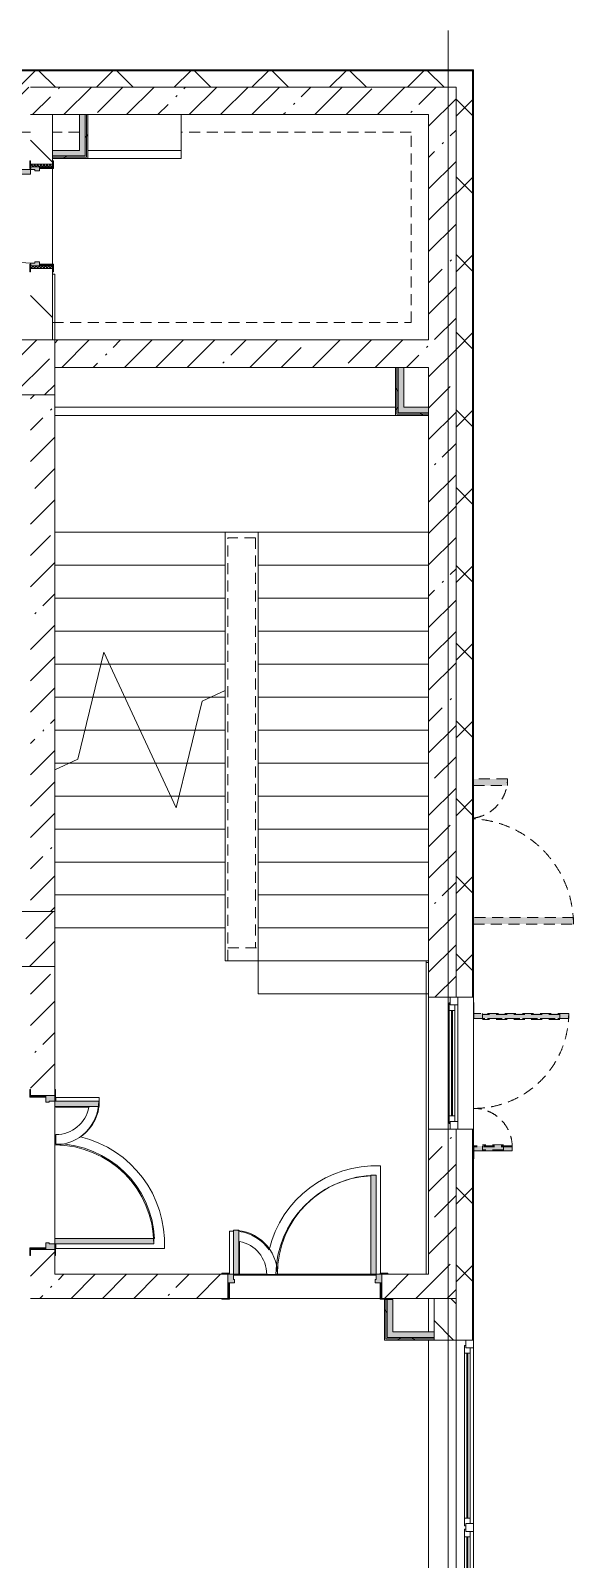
# Model space of a CAD drawing. Header units: millimetres. Extents: x -3238 to 193830, y -8553 to 29000.
# Drawn here: x 180167 to 185105, y 8004 to 21915 of the extents above; entities that cross this region are included whole.
import ezdxf

# ---------------------------------------------------------------- set-up
doc = ezdxf.new("R2010")
doc.units = ezdxf.units.MM
doc.linetypes.add('200_ШТРИХ__ш1_п0_6_', pattern=[160, 100, -60])
doc.linetypes.add('Осевая', pattern=[3175, 635, -476.25, 1587.5, -476.25])
for name, color, linetype, lineweight in [('A-DETL-MBND-1', 7, '200_ШТРИХ__ш1_п0_6_', 9), ('A-GLAZ-2', 7, 'Continuous', 5), ('A-WALL', 7, 'Continuous', 9), ('A-WALL-3', 7, 'Continuous', 5), ('I-WALL-6', 7, 'Continuous', 5), ('S-COLS-3', 7, 'Continuous', 5), ('S-STRS-2', 7, 'Continuous', 5), ('S-STRS-MBND-2', 7, 'Continuous', 5), ('Оси', 7, 'Continuous', 9), ('Оси-2', 7, 'Осевая', 9)]:
    doc.layers.add(name, color=color, linetype=linetype, lineweight=lineweight)
for name, color, linetype, lineweight, true_color in [('A-DOOR-2', 7, 'Continuous', 5, 0xaaaaaa), ('A-DOOR-3', 7, 'Continuous', 5, 0xe2e2e2), ('A-DOOR-FRAM-2', 7, 'Continuous', 5, 0xe2e2e2), ('A-DOOR-FRAM-3', 7, 'Continuous', 5, 0xaaaaaa), ('A-FLOR-3', 7, 'Continuous', 5, 0xaaaaaa), ('I-WALL-4', 7, 'Continuous', 5, 0xe7e7e7), ('I-WALL-5', 7, 'Continuous', 9, 0xe7e7e7)]:
    doc.layers.add(name, color=color, linetype=linetype, lineweight=lineweight, true_color=true_color)
pattern_1 = [(45, (58957.15, 0), (-285.1231, 285.1231), []), (45, (59242.27, 0), (-285.1231, 285.1231), [504.031, -100.806, 16.764, -84.042])]
pattern_2 = [(45, (58957.15, 0), (-353.5534, 353.5534), []), (135, (58957.15, 0), (-353.5534, -353.5534), [])]
pattern_3 = [(135, (58957.15, 0), (-353.5534, -353.5534), [])]
pattern_4 = [(45, (58957.15, 0), (-530.33, 530.33), []), (135, (58957.15, 0), (-530.33, -530.33), [])]

# ---------------------------------------------------------------- blocks, each defined once
blk = doc.blocks.new('110_Дверь_СКБ_2Ст - Д-5_п_ Из игровой в коридор-32679362-2_3_1_птичка')
at = {"layer": 'A-DOOR-3'}
for points in [[(612.5, 110), (662.5, 110), (662.5, 1010), (612.5, 1010), (612.5, 478.7)], [(-587.5, 110), (-587.5, 510), (-637.5, 510), (-637.5, 110)], [(712.5, -110), (712.5, 30), (697.5, 30), (697.5, -110)]]:
    blk.add_hatch(color=256, dxfattribs=at).paths.add_polyline_path(points)
h = blk.add_hatch(color=256, dxfattribs=at)
h.paths.add_polyline_path([(652.5, 30), (712.5, 30), (712.5, 110), (662.5, 110), (662.5, 60), (652.5, 60)])
h.paths.add_polyline_path([(-687.5, 30), (-627.5, 30), (-627.5, 60), (-637.5, 60), (-637.5, 110), (-687.5, 110)])
at = {"layer": 'A-DOOR-FRAM-2'}
for points in [[(-672.5, 110), (-672.5, 118), (-742.5, 118), (-742.5, 110)], [(-672.5, -110), (-672.5, 30), (-687.5, 30), (-687.5, -110)], [(767.5, 110), (767.5, 118), (697.5, 118), (697.5, 110)], [(-672.5, -118), (-672.5, -110), (-742.5, -113.1), (-742.5, -118)], [(767.5, -118), (767.5, -110), (697.5, -113.1), (697.5, -118), (718.2, -118)]]:
    blk.add_hatch(color=256, dxfattribs=at).paths.add_polyline_path(points)
at = {"layer": 'A-DOOR-2'}
for p, q in [((662.5, 1010), (612.5, 1010)), ((612.5, 1010), (612.5, 110)), ((662.5, 110), (662.5, 1010)), ((-637.5, 510), (-637.5, 110)), ((-587.5, 510), (-637.5, 510)), ((-587.5, 110), (-587.5, 510)), ((-637.5, 110), (-587.5, 110)), ((612.5, 110), (662.5, 110))]:
    blk.add_line(p, q, dxfattribs=at)
for centre, radius, start, end in [((662.5, 110), 900, 90, 180), ((-637.5, 110), 400, 360, 90)]:
    blk.add_arc(centre, radius, start, end, dxfattribs=at)
at = {"layer": 'A-DOOR-FRAM-3'}
for p, q in [((-672.5, 118), (-742.5, 118)), ((-742.5, 118), (-742.5, 110)), ((-742.5, 110), (-672.5, 110)), ((-637.5, 110), (-687.5, 110)), ((-687.5, 110), (-687.5, 30)), ((-687.5, 30), (-627.5, 30)), ((-672.5, 30), (-687.5, 30)), ((-687.5, 30), (-687.5, -110)), ((-672.5, 110), (-672.5, 118)), ((-672.5, -110), (-672.5, 30)), ((-637.5, 60), (-637.5, 110)), ((-627.5, 60), (-637.5, 60)), ((-627.5, 30), (-627.5, 60)), ((662.5, 60), (652.5, 60)), ((652.5, 60), (652.5, 30)), ((652.5, 30), (712.5, 30)), ((662.5, 110), (662.5, 60)), ((712.5, 110), (662.5, 110)), ((767.5, 118), (697.5, 118)), ((697.5, 118), (697.5, 110)), ((697.5, 110), (767.5, 110)), ((712.5, 30), (697.5, 30)), ((697.5, 30), (697.5, -110)), ((712.5, 30), (712.5, 110)), ((712.5, -110), (712.5, 30)), ((767.5, 110), (767.5, 118)), ((-672.5, -110), (-742.5, -110)), ((-742.5, -110), (-742.5, -118)), ((-742.5, -118), (-672.5, -118)), ((-687.5, -110), (-672.5, -110)), ((-672.5, -118), (-672.5, -110)), ((697.5, -110), (712.5, -110)), ((767.5, -110), (697.5, -110)), ((697.5, -110), (697.5, -118)), ((697.5, -118), (767.5, -118)), ((767.5, -118), (767.5, -110))]:
    blk.add_line(p, q, dxfattribs=at)
blk = doc.blocks.new('110_Дверь_СКБ_2Ст - Д-1_л_Лестничная клетка EIS60 2-32142534-2_3_1_птичка')
at = {"layer": 'A-DOOR-3'}
for points in [[(662, 110), (662, 1010), (612, 1010), (612, 110)], [(-588, 510), (-638, 510), (-638, 110), (-588, 110), (-588, 488)], [(712, 30), (698, 30), (698, -110), (712, -110), (712, -32)]]:
    blk.add_hatch(color=256, dxfattribs=at).paths.add_polyline_path(points)
h = blk.add_hatch(color=256, dxfattribs=at)
h.paths.add_polyline_path([(712, 110), (662, 110), (662, 60), (652, 60), (652, 30), (712, 30)])
h.paths.add_polyline_path([(-628, 30), (-628, 60), (-638, 60), (-638, 110), (-688, 110), (-688, 30)])
at = {"layer": 'A-DOOR-FRAM-2'}
for points in [[(-672, 110), (-672, 118), (-743, 118), (-743, 110)], [(-672, 30), (-688, 30), (-688, -110), (-672, -110)], [(768, 110), (768, 118), (698, 118), (698, 110)], [(-672, -110), (-743, -110), (-743, -118), (-672, -118)], [(768, -118), (768, -110), (698, -110), (698, -118)]]:
    blk.add_hatch(color=256, dxfattribs=at).paths.add_polyline_path(points)
at = {"layer": 'A-DOOR-2'}
for p, q in [((662, 1010), (612, 1010)), ((612, 1010), (612, 110)), ((662, 110), (662, 1010)), ((-638, 510), (-638, 110)), ((-588, 510), (-638, 510)), ((-588, 110), (-588, 510)), ((-638, 110), (-588, 110)), ((612, 110), (662, 110))]:
    blk.add_line(p, q, dxfattribs=at)
for centre, radius, start, end in [((662, 110), 900, 90, 180), ((-638, 110), 400, 360, 90)]:
    blk.add_arc(centre, radius, start, end, dxfattribs=at)
at = {"layer": 'A-DOOR-FRAM-3'}
for p, q in [((-672, 118), (-743, 118)), ((-743, 118), (-743, 110)), ((-743, 110), (-672, 110)), ((-638, 110), (-688, 110)), ((-688, 110), (-688, 30)), ((-688, 30), (-628, 30)), ((-672, 30), (-688, 30)), ((-688, 30), (-688, -110)), ((-672, 110), (-672, 118)), ((-672, -110), (-672, 30)), ((-638, 60), (-638, 110)), ((-628, 60), (-638, 60)), ((-628, 30), (-628, 60)), ((662, 60), (652, 60)), ((652, 60), (652, 30)), ((652, 30), (712, 30)), ((662, 110), (662, 60)), ((712, 110), (662, 110)), ((768, 118), (698, 118)), ((698, 118), (698, 110)), ((698, 110), (768, 110)), ((712, 30), (698, 30)), ((698, 30), (698, -110)), ((712, 30), (712, 110)), ((712, -110), (712, 30)), ((768, 110), (768, 118)), ((-672, -110), (-743, -110)), ((-743, -110), (-743, -118)), ((-743, -118), (-672, -118)), ((-688, -110), (-672, -110)), ((-672, -118), (-672, -110)), ((698, -110), (712, -110)), ((768, -110), (698, -110)), ((698, -110), (698, -118)), ((698, -118), (768, -118)), ((768, -118), (768, -110))]:
    blk.add_line(p, q, dxfattribs=at)
blk = doc.blocks.new('120_Окно_СКБ_1Ст - 120_Окно_СКБ_1Ст 1200х2500_h_ с форточкой2-24160662-2_3_1_птичка')
at = {"layer": 'A-GLAZ-2'}
for p, q in [((-600, -127), (-600, -57)), ((-600, -57), (-530, -57)), ((600, -57), (-600, -57)), ((-530, -127), (-600, -127)), ((-600, -127), (-550, -127)), ((-530, -127), (-550, -127)), ((-550, -127), (-550, -137)), ((-550, -137), (550, -137)), ((550, -137), (-550, -137)), ((-530, -57), (-530, -127)), ((530, -87), (-530, -87)), ((-530, -87), (-530, -127)), ((-480, -137), (-480, -87)), ((-480, -107), (480, -107)), ((480, -117), (-480, -117)), ((480, -137), (480, -87)), ((530, -127), (530, -57)), ((530, -57), (600, -57)), ((530, -127), (530, -87)), ((600, -127), (530, -127)), ((550, -127), (530, -127)), ((550, -127), (600, -127)), ((550, -137), (550, -127)), ((600, -57), (600, -127))]:
    blk.add_line(p, q, dxfattribs=at)
blk = doc.blocks.new('110_Дверь_СКБ_1Ст_Внутренняя1 - Д-8 950x2100h_охрана-V204-2_3_1_птичка')
at = {"layer": 'A-DOOR-2'}
h = blk.add_hatch(dxfattribs=at)
h.set_pattern_fill('FP_164', color=256, style=0, pattern_type=2)
h.set_pattern_definition([(135, (1826.41, 164.685), (-14.14214, -14.14214), []), (225, (1826.41, 164.685), (14.14214, -14.14214), [])])
h.paths.add_polyline_path([(462.5, 100), (462.5, -100), (487.5, -100), (487.5, 100)])
at = {"layer": 'A-DOOR-3'}
h = blk.add_hatch(color=256, dxfattribs=at)
h.paths.add_polyline_path([(-437.5, 100), (-437.5, 20), (-402.5, 20), (-402.5, 60), (-412.5, 60), (-412.5, 100)])
h.paths.add_polyline_path([(427.5, 20), (462.5, 22.2), (462.5, 100), (437.5, 100), (437.5, 60), (427.5, 60), (427.5, 22.2)])
at = {"layer": 'A-DOOR-FRAM-2'}
for points in [[(397.5, 100), (437.5, 100), (437.5, 950), (397.5, 950), (397.5, 542.7)], [(-492.5, 100), (-422.5, 100), (-422.5, 108), (-492.5, 108)], [(-437.5, -100), (-422.5, -100), (-422.5, 20), (-437.5, 20)], [(447.5, 100), (517.5, 100), (517.5, 108), (447.5, 108)], [(447.5, -100), (462.5, -100), (462.5, 20), (447.5, 20)], [(-492.5, -108), (-422.5, -108), (-422.5, -100), (-492.5, -100)], [(447.5, -108), (517.5, -108), (517.5, -100), (447.5, -100)]]:
    blk.add_hatch(color=256, dxfattribs=at).paths.add_polyline_path(points)
at = {"layer": 'A-DOOR-FRAM-3'}
h = blk.add_hatch(dxfattribs=at)
h.set_pattern_fill('FP_165', color=256, style=0, pattern_type=2)
h.set_pattern_definition([(45, (-296.384, 164.685), (-14.1421, 14.1421), []), (135, (-296.384, 164.685), (-14.1421, -14.1421), [])])
h.paths.add_polyline_path([(-462.5, -100), (-437.5, -100), (-437.5, 100), (-462.5, 100)])
at = {"layer": 'A-DOOR-2'}
for p, q in [((437.5, 950), (397.5, 950)), ((397.5, 950), (397.5, 100)), ((437.5, 100), (437.5, 950)), ((397.5, 100), (437.5, 100))]:
    blk.add_line(p, q, dxfattribs=at)
blk.add_arc((437.5, 100), 850, 90, 180, dxfattribs=at)
at = {"layer": 'A-DOOR-FRAM-3'}
for p, q in [((-422.5, 108), (-492.5, 108)), ((-492.5, 108), (-492.5, 100)), ((-492.5, 100), (-422.5, 100)), ((-437.5, 100), (-462.5, 100)), ((-462.5, 100), (-462.5, -100)), ((-412.5, 100), (-437.5, 100)), ((-437.5, 100), (-437.5, 20)), ((-437.5, -100), (-437.5, 100)), ((-422.5, 100), (-437.5, 100)), ((-437.5, 100), (-437.5, 99)), ((-437.5, 99), (-422.5, 99)), ((-437.5, 20), (-402.5, 20)), ((-422.5, 20), (-437.5, 20)), ((-437.5, 20), (-437.5, -100)), ((-422.5, 100), (-422.5, 108)), ((-422.5, 99), (-422.5, 100)), ((-422.5, -100), (-422.5, 20)), ((-412.5, 60), (-412.5, 100)), ((-402.5, 60), (-412.5, 60)), ((-402.5, 20), (-402.5, 60)), ((437.5, 60), (427.5, 60)), ((427.5, 60), (427.5, 20)), ((427.5, 20), (462.5, 20)), ((437.5, 100), (437.5, 60)), ((462.5, 100), (437.5, 100)), ((517.5, 108), (447.5, 108)), ((447.5, 108), (447.5, 100)), ((462.5, 100), (447.5, 100)), ((447.5, 100), (447.5, 99)), ((447.5, 100), (517.5, 100)), ((447.5, 99), (462.5, 99)), ((462.5, 20), (447.5, 20)), ((447.5, 20), (447.5, -100)), ((462.5, 20), (462.5, 100)), ((487.5, 100), (462.5, 100)), ((462.5, 100), (462.5, -100)), ((462.5, 99), (462.5, 100)), ((462.5, -100), (462.5, 20)), ((487.5, -100), (487.5, 100)), ((517.5, 100), (517.5, 108)), ((-422.5, -100), (-492.5, -100)), ((-492.5, -100), (-492.5, -108)), ((-492.5, -108), (-422.5, -108)), ((-462.5, -100), (-437.5, -100)), ((-437.5, -100), (-422.5, -100)), ((-422.5, -108), (-422.5, -100)), ((447.5, -100), (462.5, -100)), ((517.5, -100), (447.5, -100)), ((447.5, -100), (447.5, -108)), ((447.5, -108), (517.5, -108)), ((462.5, -100), (487.5, -100)), ((517.5, -108), (517.5, -100))]:
    blk.add_line(p, q, dxfattribs=at)
blk = doc.blocks.new('120_Окно_СКБ_2Ст_Фрамуга сверху - 120_Окно_СКБ_2Ст_2300х2500_h_ ДОО-22877051-2_3_1_птичка')
at = {"layer": 'A-GLAZ-2'}
for p, q in [((-1150, 13), (-1150, 83)), ((-1150, 83), (-1080, 83)), ((1150, 83), (-1150, 83)), ((-1080, 13), (-1150, 13)), ((-1150, 13), (-1100, 13)), ((-1080, 13), (-1100, 13)), ((-1100, 13), (-1100, 3)), ((-1100, 3), (540, 3)), ((540, 3), (-1100, 3)), ((-1080, 83), (-1080, 13)), ((-1080, 83), (1080, 83)), ((520, 53), (-1080, 53)), ((-1080, 53), (-1080, 13)), ((-1030, 3), (-1030, 53)), ((-1030, 33), (470, 33)), ((470, 23), (-1030, 23)), ((470, 3), (470, 53)), ((520, 13), (520, 83)), ((520, 83), (590, 83)), ((520, 13), (520, 53)), ((590, 13), (520, 13)), ((540, 13), (520, 13)), ((540, 13), (570, 13)), ((540, 13), (570, 13)), ((540, 3), (540, 13)), ((590, 13), (570, 13)), ((570, 13), (570, 3)), ((570, 3), (1100, 3)), ((1100, 3), (570, 3)), ((590, 83), (590, 13)), ((1080, 53), (590, 53)), ((590, 53), (590, 13)), ((640, 3), (640, 53)), ((640, 33), (1030, 33)), ((1030, 23), (640, 23)), ((1030, 3), (1030, 53)), ((1080, 13), (1080, 83)), ((1080, 83), (1150, 83)), ((1080, 13), (1080, 53)), ((1150, 13), (1080, 13)), ((1100, 13), (1080, 13)), ((1100, 13), (1150, 13)), ((1100, 3), (1100, 13)), ((1150, 83), (1150, 13))]:
    blk.add_line(p, q, dxfattribs=at)
blk = doc.blocks.new('110_Дверь_СКБ_2Ст_Наружная - ДН-3_1_л__ Двухстворчатая 1200 х2900 из подвала EI30-23667726-2_3_1_птичка')
at = {"layer": 'A-DETL-MBND-1'}
for points in [[(680, 989), (619, 989), (619, 79), (680, 79)], [(-581, 79), (-581, 389), (-641, 389), (-641, 79)]]:
    blk.add_hatch(color=256, dxfattribs=at).paths.add_polyline_path(points)
for p, q in [((680, 989), (619, 989)), ((619, 989), (619, 79)), ((680, 79), (680, 989)), ((-641, 389), (-641, 79)), ((-581, 389), (-641, 389)), ((-581, 79), (-581, 389))]:
    blk.add_line(p, q, dxfattribs=at)
for centre, radius, start, end in [((680, 29), 960, 90, 176.9815), ((-641, 29), 360, 8.166, 90)]:
    blk.add_arc(centre, radius, start, end, dxfattribs=at)
blk = doc.blocks.new('Дверь_Витражная_СКБ_2Ст - ВН-6-31912847-2_3_1_птичка')
at = {"layer": 'A-DETL-MBND-1'}
for points in [[(-643, -370), (-598, -370), (-598, -20), (-643, -20)], [(562, -884), (607, -884), (607, -20), (562, -20)]]:
    blk.add_hatch(color=256, dxfattribs=at).paths.add_polyline_path(points)
for p, q in [((-607, -20), (-715, -20)), ((-715, -20), (-607, -20)), ((-598, -20), (-643, -20)), ((-643, -370), (-643, -20)), ((-598, -20), (-643, -20)), ((-643, -20), (-643, -370)), ((-643, -100), (-598, -100)), ((-633, -290), (-633, -100)), ((-607, -370), (-607, -20)), ((-598, -370), (-598, -20)), ((-598, -370), (-598, -20)), ((-589, -290), (-589, -100)), ((553, -804), (553, -100)), ((562, -20), (607, -20)), ((562, -884), (562, -20)), ((562, -20), (562, -884)), ((607, -20), (562, -20)), ((607, -100), (562, -100)), ((597, -804), (597, -100)), ((607, -884), (607, -20)), ((607, -884), (607, -20)), ((607, -20), (715, -20)), ((607, -20), (715, -20)), ((607, -884), (607, -20)), ((-643, -290), (-598, -290)), ((-643, -370), (-598, -370)), ((-643, -370), (-598, -370)), ((607, -804), (562, -804)), ((607, -884), (562, -884)), ((562, -884), (607, -884))]:
    blk.add_line(p, q, dxfattribs=at)
for centre, radius, start, end in [((-607, -20), 350, 270, 0), ((607, -20), 864, 180, 270)]:
    blk.add_arc(centre, radius, start, end, dxfattribs=at)
blk = doc.blocks.new('BSC_Колонна _Прямоугольная - 500х500-22291386-2_3_1_птичка')
at = {"layer": 'S-COLS-3'}
h = blk.add_hatch(dxfattribs=at)
h.set_pattern_fill('FP_241', color=256, style=0, pattern_type=2)
h.set_pattern_definition([(45, (-121180, -13650), (-285.1231, 285.1231), []), (45, (-120894.88, -13650), (-285.1231, 285.1231), [504.031, -100.806, 16.764, -84.042])])
h.paths.add_polyline_path([(-250, -250), (250, -250), (250, 250), (-250, 250)])
for p, q in [((250, 250), (-250, 250)), ((-250, 250), (-250, -250)), ((250, -250), (250, 250)), ((-250, -250), (250, -250))]:
    blk.add_line(p, q, dxfattribs=at)
blk = doc.blocks.new('BSC_Колонна _Прямоугольная - 500х500-V247-2_3_1_птичка')
at = {"layer": 'S-COLS-3'}
h = blk.add_hatch(dxfattribs=at)
h.set_pattern_fill('FP_250', color=256, style=0, pattern_type=2)
h.set_pattern_definition([(45, (-121180, -18850), (-285.1231, 285.1231), []), (45, (-120894.88, -18850), (-285.1231, 285.1231), [504.031, -100.806, 16.764, -84.042])])
h.paths.add_polyline_path([(-250, -250), (250, -250), (250, 250), (-250, 250), (-250, -189)])
for p, q in [((250, 250), (-250, 250)), ((-250, 250), (-250, -250)), ((250, -250), (250, 250)), ((-250, -250), (250, -250))]:
    blk.add_line(p, q, dxfattribs=at)
blk = doc.blocks.new('Зашивка приборов отопления30 - Зашивка приборов отопления-33323465-2_3_1_птичка')
at = {"layer": 'A-WALL-3'}
for p, q in [((121291, 18670), (124391, 18670)), ((124391, 18670), (121291, 18670)), ((121291, 18595), (124391, 18595))]:
    blk.add_line(p, q, dxfattribs=at)
blk = doc.blocks.new('Зашивка приборов отопления44 - Зашивка приборов отопления-33398827-2_3_1_птичка')
at = {"layer": 'A-WALL-3'}
for p, q in [((122141, 18670), (122141, 18995)), ((121291, 18670), (122141, 18670)), ((122141, 18670), (121291, 18670)), ((122141, 18595), (122141, 18670)), ((121291, 18595), (122141, 18595))]:
    blk.add_line(p, q, dxfattribs=at)

msp = doc.modelspace()

# ---------------------------------------------------------------- hatches: boundary and pattern name
at = {"layer": 'A-WALL-3'}
h = msp.add_hatch(dxfattribs=at)
h.set_pattern_fill('FP_151', color=256, style=0, pattern_type=2)
h.set_pattern_definition(pattern_2)
h.paths.add_polyline_path([(184037.2, 21400), (184187.2, 21400), (184187.2, 21550), (179107.4, 21550), (179107.4, 21400), (183888.4, 21400)])
h.paths.add_polyline_path([(168907.6, 21400), (170207.2, 21400), (170207.2, 21550), (168907.6, 21550)])
h.paths.add_polyline_path([(168007.6, 21400), (168007.6, 21550), (166707.6, 21550), (166707.6, 21400), (167232.7, 21400)])
h.paths.add_polyline_path([(171107.2, 21400), (172257.6, 21400), (172257.6, 21550), (171107.2, 21550)])
h.paths.add_polyline_path([(178207.4, 21400), (178207.4, 21550), (176857.6, 21550), (176857.6, 21400), (177642.5, 21400)])
h.paths.add_polyline_path([(165150.7, 21400), (165807.6, 21400), (165807.6, 21550), (164507.4, 21550), (164507.4, 21400), (165007.2, 21400)])
h.paths.add_polyline_path([(175560.5, 21400), (175957.6, 21400), (175957.6, 21550), (174557.6, 21550), (174557.6, 21400), (175057.6, 21400)])
h.paths.add_polyline_path([(161007.2, 21400), (162207.4, 21400), (162207.4, 21550), (161007.2, 21550)])
h.paths.add_polyline_path([(152138.5, 21400), (152267.2, 21400), (152267.2, 21550), (152017.2, 21550), (152017.2, 21400)])
h.paths.add_polyline_path([(156822.9, 21400), (160107.2, 21400), (160107.2, 21550), (155567.2, 21550), (155567.2, 21400)])
h = msp.add_hatch(dxfattribs=at)
h.set_pattern_fill('FP_151', color=256, style=0, pattern_type=2)
h.set_pattern_definition(pattern_2)
h.paths.add_polyline_path([(184037.2, -250), (184187.2, -250), (184187.2, 7700), (184037.2, 7700), (184037.2, -100)])
h.paths.add_polyline_path([(184187.2, 10000), (184187.2, 11920), (184037.2, 11920), (184037.2, 10000)])
h.paths.add_polyline_path([(184187.2, 13120), (184187.2, 21400), (184037.2, 21400), (184037.2, 13120)])
h = msp.add_hatch(dxfattribs=at)
h.set_pattern_fill('FP_161', color=256, style=0, pattern_type=2)
h.set_pattern_definition([(135, (58957.15, 0), (-176.7767, -176.7767), [])])
h.paths.add_polyline_path([(184037.2, 10000), (184037.2, 10380), (183837.2, 10376.9), (183837.2, 10000), (183888.4, 10000)])
at = {"layer": 'I-WALL-4'}
for points in [[(180663.2, 20775), (180663.2, 21150), (180613.2, 21150), (180613.2, 20775)], [(180613.2, 20775), (180613.2, 20825), (180367.2, 20825), (180367.2, 20775)], [(183562.2, 18487.5), (183562.2, 18850), (183512.2, 18850), (183512.2, 18487.5)], [(183787.2, 18437.5), (183787.2, 18487.5), (183512.2, 18487.5), (183512.2, 18437.5)]]:
    msp.add_hatch(color=256, dxfattribs=at).paths.add_polyline_path(points)
at = {"layer": 'I-WALL-5'}
for points in [[(183462.2, 10025), (183462.2, 10370), (183412.2, 10370), (183412.2, 10025)], [(183837.2, 10025), (183837.2, 10075), (183462.2, 10075), (183462.2, 10025)]]:
    msp.add_hatch(color=256, dxfattribs=at).paths.add_polyline_path(points)
at = {"layer": 'I-WALL-6'}
h = msp.add_hatch(dxfattribs=at)
h.set_pattern_fill('FP_159', color=256, style=0, pattern_type=2)
h.set_pattern_definition(pattern_1)
h.paths.add_polyline_path([(177397.7, 21150), (178207.4, 21150), (178207.4, 21400), (176857.6, 21400), (176857.6, 21150), (177187.7, 21150)])
h.paths.add_polyline_path([(175057.6, 21150), (175957.6, 21150), (175957.6, 21400), (175057.6, 21400), (175057.6, 21239.3)])
h.paths.add_polyline_path([(180167.2, 21150), (180167.2, 21400), (179807.2, 21400), (179807.2, 21150)])
h.paths.add_polyline_path([(172257.6, 21150), (172257.6, 21400), (171107.2, 21400), (171107.2, 21150), (171396.6, 21150)])
h.paths.add_polyline_path([(160094.7, 21150), (160107.2, 21150), (160107.2, 21400), (159757.2, 21400), (159757.2, 21150), (160082.2, 21150)])
h.paths.add_polyline_path([(162207.4, 21150), (162207.4, 21400), (161007.2, 21400), (161007.2, 21150)])
h.paths.add_polyline_path([(167232.7, 21150), (168007.6, 21150), (168007.6, 21400), (166707.6, 21400), (166707.6, 21150), (167182.2, 21150)])
h.paths.add_polyline_path([(165007.2, 21150), (165807.6, 21150), (165807.6, 21400), (165007.2, 21400)])
h.paths.add_polyline_path([(169307.2, 21150), (169307.2, 21400), (168907.6, 21400), (168907.6, 21150)])
h.paths.add_polyline_path([(170207.2, 21150), (170207.2, 21400), (170007.2, 21400), (170007.2, 21150)])
h = msp.add_hatch(dxfattribs=at)
h.set_pattern_fill('FP_159', color=256, style=0, pattern_type=2)
h.set_pattern_definition(pattern_1)
h.paths.add_polyline_path([(183787.2, 21150), (183787.2, 21400), (180167.2, 21400), (180167.2, 21150), (181806.4, 21150)])
h = msp.add_hatch(dxfattribs=at)
h.set_pattern_fill('FP_159', color=256, style=0, pattern_type=2)
h.set_pattern_definition(pattern_1)
h.paths.add_polyline_path([(183888.4, 10600), (184037.2, 10600), (184037.2, 11920), (183787.2, 11920), (183787.2, 10600)])
h.paths.add_polyline_path([(184037.2, 13120), (184037.2, 21400), (183787.2, 21400), (183787.2, 13120), (183888.4, 13120)])
h = msp.add_hatch(dxfattribs=at)
h.set_pattern_fill('FP_162', color=256, style=0, pattern_type=2)
h.set_pattern_definition(pattern_3)
h.paths.add_polyline_path([(180167.2, 19100), (180367.2, 19100), (180367.2, 19750), (180167.2, 19750), (180167.2, 19252.9)])
h.paths.add_polyline_path([(180245, 20700), (180367.2, 20700), (180367.2, 21150), (180167.2, 21150), (180167.2, 20700)])
h = msp.add_hatch(dxfattribs=at)
h.set_pattern_fill('FP_255', color=256, style=0, pattern_type=2)
h.set_pattern_definition(pattern_4)
h.paths.add_polyline_path([(180675.7, 20762.5), (180675.7, 21150), (180663.2, 21150), (180663.2, 20762.5)])
h = msp.add_hatch(dxfattribs=at)
h.set_pattern_fill('FP_255', color=256, style=0, pattern_type=2)
h.set_pattern_definition(pattern_4)
h.paths.add_polyline_path([(180688.2, 20750), (180688.2, 21150), (180675.7, 21150), (180675.7, 20750)])
h = msp.add_hatch(dxfattribs=at)
h.set_pattern_fill('FP_255', color=256, style=0, pattern_type=2)
h.set_pattern_definition(pattern_4)
h.paths.add_polyline_path([(180663.2, 20762.5), (180663.2, 20775), (180367.2, 20775), (180367.2, 20762.5), (180613.2, 20762.5)])
h = msp.add_hatch(dxfattribs=at)
h.set_pattern_fill('FP_255', color=256, style=0, pattern_type=2)
h.set_pattern_definition(pattern_4)
h.paths.add_polyline_path([(180613.2, 20750), (180675.7, 20750), (180675.7, 20762.5), (180367.2, 20762.5), (180367.2, 20750)])
h = msp.add_hatch(dxfattribs=at)
h.set_pattern_fill('FP_159', color=256, style=0, pattern_type=2)
h.set_pattern_definition(pattern_1)
h.paths.add_polyline_path([(183562.2, 18850), (183787.2, 18850), (183787.2, 19100), (180387.2, 19100), (180387.2, 18850), (183512.2, 18850)])
h = msp.add_hatch(dxfattribs=at)
h.set_pattern_fill('FP_255', color=256, style=0, pattern_type=2)
h.set_pattern_definition(pattern_4)
h.paths.add_polyline_path([(183499.7, 18425), (183499.7, 18850), (183487.2, 18850), (183487.2, 18425)])
h = msp.add_hatch(dxfattribs=at)
h.set_pattern_fill('FP_255', color=256, style=0, pattern_type=2)
h.set_pattern_definition(pattern_4)
h.paths.add_polyline_path([(183499.7, 18437.5), (183512.2, 18437.5), (183512.2, 18850), (183499.7, 18850), (183499.7, 18487.5)])
h = msp.add_hatch(dxfattribs=at)
h.set_pattern_fill('FP_159', color=256, style=0, pattern_type=2)
h.set_pattern_definition(pattern_1)
h.paths.add_polyline_path([(180337.2, 10600), (180387.2, 10600), (180387.2, 10825), (180167.2, 10825), (180167.2, 10600), (180307.2, 10600)])
h.paths.add_polyline_path([(180167.2, 12225), (180387.2, 12225), (180387.2, 13400), (180167.2, 13400), (180167.2, 12280)])
h.paths.add_polyline_path([(180167.2, 13900), (180387.2, 13900), (180387.2, 18600), (180167.2, 18600), (180167.2, 13927.3)])
h = msp.add_hatch(dxfattribs=at)
h.set_pattern_fill('FP_255', color=256, style=0, pattern_type=2)
h.set_pattern_definition(pattern_4)
h.paths.add_polyline_path([(183787.2, 18412.5), (183787.2, 18425), (183487.2, 18425), (183487.2, 18412.5)])
h = msp.add_hatch(dxfattribs=at)
h.set_pattern_fill('FP_255', color=256, style=0, pattern_type=2)
h.set_pattern_definition(pattern_4)
h.paths.add_polyline_path([(183787.2, 18425), (183787.2, 18437.5), (183499.7, 18437.5), (183499.7, 18425)])
h = msp.add_hatch(dxfattribs=at)
h.set_pattern_fill('FP_163', color=256, style=0, pattern_type=2)
h.set_pattern_definition([(45, (58957.15, 0), (-176.7767, 176.7767), [])])
h.paths.add_polyline_path([(179417.2, 12450), (180167.2, 12450), (180167.2, 12530), (179417.2, 12530)])
h = msp.add_hatch(dxfattribs=at)
h.set_pattern_fill('FP_162', color=256, style=0, pattern_type=2)
h.set_pattern_definition(pattern_3)
h.paths.add_polyline_path([(178287.2, 10400), (180167.2, 10400), (180167.2, 10600), (178287.2, 10600)])
h.paths.add_polyline_path([(166607.2, 10400), (166662.2, 10400), (166662.2, 10600), (166307.2, 10600), (166307.2, 10400)])
h.paths.add_polyline_path([(168707.2, 10400), (169187.2, 10400), (169187.2, 10600), (168062.2, 10600), (168062.2, 10400), (168627.2, 10400)])
h.paths.add_polyline_path([(170355.6, 10400), (170887.2, 10400), (170887.2, 10600), (170137.2, 10600), (170137.2, 10400), (170167.2, 10400)])
h = msp.add_hatch(dxfattribs=at)
h.set_pattern_fill('FP_159', color=256, style=0, pattern_type=2)
h.set_pattern_definition(pattern_1)
h.paths.add_polyline_path([(180167.2, 10380), (181962.2, 10380), (181962.2, 10600), (180167.2, 10600), (180167.2, 10400)])
h.paths.add_polyline_path([(184037.2, 10380), (184037.2, 10600), (183362.2, 10600), (183362.2, 10380), (183888.4, 10380)])
h = msp.add_hatch(dxfattribs=at)
h.set_pattern_fill('FP_255', color=256, style=0, pattern_type=2)
h.set_pattern_definition(pattern_4)
h.paths.add_polyline_path([(183399.7, 10000), (183399.7, 10370), (183387.2, 10370), (183387.2, 10000)])
h = msp.add_hatch(dxfattribs=at)
h.set_pattern_fill('FP_255', color=256, style=0, pattern_type=2)
h.set_pattern_definition(pattern_4)
h.paths.add_polyline_path([(183412.2, 10012.5), (183412.2, 10370), (183399.7, 10370), (183399.7, 10012.5)])
h = msp.add_hatch(dxfattribs=at)
h.set_pattern_fill('FP_255', color=256, style=0, pattern_type=2)
h.set_pattern_definition(pattern_4)
h.paths.add_polyline_path([(183412.2, 10012.5), (183837.2, 10012.5), (183837.2, 10025), (183412.2, 10025)])
h = msp.add_hatch(dxfattribs=at)
h.set_pattern_fill('FP_255', color=256, style=0, pattern_type=2)
h.set_pattern_definition(pattern_4)
h.paths.add_polyline_path([(183399.7, 10000), (183837.2, 10000), (183837.2, 10012.5), (183399.7, 10012.5)])

# ---------------------------------------------------------------- linework, layer by layer
at = {"layer": 'A-DETL-MBND-1'}
for p, q in [((180167.2, 20992), (179965.2, 20992)), ((180613.2, 20992), (180367.2, 20992)), ((183629.2, 20992), (181538.2, 20992)), ((183629.2, 19258), (183629.2, 20992)), ((180367.2, 19258), (183629.2, 19258)), ((181962.2, 13450), (181962.2, 17300)), ((182212.2, 17300), (181962.2, 17300)), ((182212.2, 17300), (182212.2, 13570)), ((181962.2, 13570), (182237.2, 13570))]:
    msp.add_line(p, q, dxfattribs=at)
at = {"layer": 'A-FLOR-3'}
for p, q in [((180367.2, 19700), (180387.2, 19700)), ((180387.2, 19700), (180387.2, 19100)), ((181937.2, 13450), (181937.2, 13750)), ((183766.2, 13450), (181937.2, 13450)), ((183766.2, 10600), (183766.2, 13450)), ((183787.2, 13435), (183766.2, 13435)), ((180791, 12208.3), (180397.4, 12208.3)), ((180397.4, 12208.3), (180397.4, 12175)), ((180397.4, 12125), (180397.4, 12118.3)), ((180397.4, 12118.3), (180697.2, 12118.3)), ((180397.4, 11869.8), (180397.4, 11786.7)), ((183351, 10608), (183351, 11585.5)), ((183261, 11495.1), (183261, 10597.4)), ((181976.9, 10990.9), (181976.9, 10608)), ((180397.4, 10875), (180397.4, 10834.2)), ((181295.2, 10924.2), (181287.2, 10924.2)), ((182066.9, 10597.4), (182066.9, 10897.1)), ((180397.4, 10834.2), (181385.5, 10834.2)), ((182012.2, 10597.4), (182066.9, 10597.4)), ((182012.2, 10590), (183312.2, 10590)), ((182315.5, 10597.4), (182398.5, 10597.4)), ((183261, 10597.4), (183312.2, 10597.4))]:
    msp.add_line(p, q, dxfattribs=at)
for centre, radius, start, end in [((180397.4, 12174.8), 305, 270, 349.33549), ((180397.4, 12174.8), 395, 304.42231, 4.87345), ((180386.4, 10876.8), 1000, 357.56236, 76.45029), ((180386.4, 10876.8), 910, 2.99005, 89.3074), ((183308.5, 10586.4), 1000, 87.56236, 166.45029), ((183308.5, 10586.4), 910, 92.99005, 179.3074), ((182010.5, 10597.4), 395, 89.75521, 94.87345), ((182010.5, 10597.4), 395, 34.42231, 82.4559), ((182010.5, 10597.4), 305, 360, 79.33549)]:
    msp.add_arc(centre, radius, start, end, dxfattribs=at)
at = {"layer": 'A-WALL'}
for p, q in [((184190.2, 21553), (179107.4, 21553)), ((184187.2, 21550), (179107.4, 21550)), ((184187.2, 13120), (184187.2, 21550)), ((184190.2, 13120), (184190.2, 21553)), ((184037.2, 21400), (184037.2, 13120)), ((180367.2, 21150), (180167.2, 21150)), ((180688.2, 21150), (180613.2, 21150)), ((180663.2, 20775), (180663.2, 21150)), ((180675.7, 20762.5), (180675.7, 21150)), ((180367.2, 20775), (180663.2, 20775)), ((180367.2, 20762.5), (180675.7, 20762.5)), ((183562.2, 18850), (183487.2, 18850)), ((183499.7, 18850), (183499.7, 18425)), ((183512.2, 18850), (183512.2, 18437.5)), ((183499.7, 18425), (183787.2, 18425)), ((183512.2, 18437.5), (183787.2, 18437.5)), ((183787.2, 18412.5), (183787.2, 18487.5)), ((184037.2, 11920), (184037.2, 10600)), ((184187.2, 10000), (184187.2, 11920)), ((184190.2, 10000), (184190.2, 11920)), ((183399.7, 10012.5), (183399.7, 10370)), ((183412.2, 10025), (183412.2, 10370)), ((184037.2, 10380), (183837.2, 10380)), ((184037.2, 10380), (184037.2, 10000)), ((183837.2, 10025), (183412.2, 10025)), ((183837.2, 10012.5), (183399.7, 10012.5))]:
    msp.add_line(p, q, dxfattribs=at)
at = {"layer": 'A-WALL-3'}
for p, q in [((184195.2, 21558), (179107.4, 21558)), ((184195.2, -258), (184195.2, 21558)), ((180167.2, 21400), (184037.2, 21400)), ((184037.2, 13120), (184195.2, 13120)), ((184195.2, 11920), (184037.2, 11920)), ((184037.2, 10600), (184037.2, 10380)), ((183837.2, 10380), (183837.2, 10075)), ((183837.2, 10000), (184195.2, 10000))]:
    msp.add_line(p, q, dxfattribs=at)
at = {"layer": 'I-WALL-6'}
for p, q in [((180367.2, 21150), (180613.2, 21150)), ((180367.2, 20730), (180367.2, 21150)), ((180613.2, 21150), (180613.2, 20825)), ((180688.2, 21150), (183787.2, 21150)), ((180688.2, 20750), (180688.2, 21150)), ((183787.2, 21150), (183787.2, 19100)), ((180613.2, 20825), (180367.2, 20825)), ((180367.2, 20750), (180688.2, 20750)), ((180367.2, 20660), (180367.2, 19790)), ((180367.2, 19100), (180367.2, 19720)), ((183787.2, 19100), (180387.2, 19100)), ((180387.2, 18850), (183487.2, 18850)), ((183487.2, 18850), (183487.2, 18412.5)), ((183562.2, 18850), (183787.2, 18850)), ((183562.2, 18487.5), (183562.2, 18850)), ((183787.2, 18850), (183787.2, 18487.5)), ((180387.2, 13900), (180387.2, 18600)), ((183487.2, 18412.5), (183787.2, 18412.5)), ((183787.2, 18487.5), (183562.2, 18487.5)), ((183787.2, 18412.5), (183787.2, 10600)), ((180387.2, 12280), (180387.2, 13400)), ((183787.2, 13120), (184037.2, 13120)), ((180387.2, 12125), (180387.2, 10925)), ((184037.2, 11920), (183787.2, 11920)), ((180387.2, 10600), (180387.2, 10770)), ((181907.2, 10600), (180387.2, 10600)), ((182066.9, 10600), (182315.2, 10600)), ((182398.7, 10600), (183261, 10600)), ((183787.2, 10600), (183417.2, 10600)), ((180167.2, 10380), (181907.2, 10380)), ((183347.2, 10380), (181977.2, 10380)), ((183387.2, 10370), (183387.2, 10000)), ((183462.2, 10370), (183387.2, 10370)), ((183417.2, 10380), (183837.2, 10380)), ((183462.2, 10075), (183462.2, 10370)), ((183787.2, 10075), (183787.2, 10380)), ((183837.2, 10075), (183462.2, 10075)), ((183837.2, 10000), (183837.2, 10075)), ((183387.2, 10000), (183837.2, 10000)), ((183787.2, 10000), (183787.2, 150)), ((184037.2, -100), (184037.2, 10000))]:
    msp.add_line(p, q, dxfattribs=at)
at = {"layer": 'S-STRS-2'}
for p, q in [((180387.2, 17350), (181937.2, 17350)), ((180387.2, 17350), (181937.2, 17350)), ((181937.2, 17350), (182237.2, 17350)), ((181937.2, 17050), (181937.2, 17350)), ((183787.2, 17350), (182237.2, 17350)), ((182237.2, 17350), (182237.2, 17050)), ((183787.2, 17350), (182237.2, 17350)), ((180387.2, 17050), (181937.2, 17050)), ((180387.2, 17050), (181937.2, 17050)), ((181937.2, 16750), (181937.2, 17050)), ((182237.2, 17050), (182237.2, 16750)), ((183787.2, 17050), (182237.2, 17050)), ((183787.2, 17050), (182237.2, 17050)), ((180387.2, 16750), (181937.2, 16750)), ((180387.2, 16750), (181937.2, 16750)), ((181937.2, 16450), (181937.2, 16750)), ((182237.2, 16750), (182237.2, 16450)), ((183787.2, 16750), (182237.2, 16750)), ((183787.2, 16750), (182237.2, 16750)), ((180387.2, 16450), (181937.2, 16450)), ((180387.2, 16450), (181937.2, 16450)), ((181937.2, 16150), (181937.2, 16450)), ((182237.2, 16450), (182237.2, 16150)), ((183787.2, 16450), (182237.2, 16450)), ((183787.2, 16450), (182237.2, 16450)), ((180387.2, 16150), (180805.7, 16150)), ((180387.2, 16150), (180805.7, 16150)), ((180805.7, 16150), (180882.4, 16150)), ((180805.7, 16150), (180882.4, 16150)), ((180882.4, 16150), (181937.2, 16150)), ((180882.4, 16150), (181937.2, 16150)), ((181937.2, 15911.4), (181937.2, 16150)), ((182237.2, 16150), (182237.2, 15850)), ((183787.2, 16150), (182237.2, 16150)), ((183787.2, 16150), (182237.2, 16150)), ((181937.2, 15850), (181937.2, 15911.4)), ((180387.2, 15850), (180732.8, 15850)), ((180387.2, 15850), (180732.8, 15850)), ((180732.8, 15850), (181022.3, 15850)), ((180732.8, 15850), (181022.3, 15850)), ((181022.3, 15850), (181805.5, 15850)), ((181022.3, 15850), (181805.5, 15850)), ((181805.5, 15850), (181937.2, 15850)), ((181805.5, 15850), (181937.2, 15850)), ((181937.2, 15550), (181937.2, 15850)), ((182237.2, 15850), (182237.2, 15550)), ((183787.2, 15850), (182237.2, 15850)), ((183787.2, 15850), (182237.2, 15850)), ((180387.2, 15550), (180659.9, 15550)), ((180387.2, 15550), (180659.9, 15550)), ((180659.9, 15550), (181162.2, 15550)), ((180659.9, 15550), (181162.2, 15550)), ((181162.2, 15550), (181664.4, 15550)), ((181162.2, 15550), (181664.4, 15550)), ((181664.4, 15550), (181937.2, 15550)), ((181664.4, 15550), (181937.2, 15550)), ((181937.2, 15250), (181937.2, 15550)), ((182237.2, 15550), (182237.2, 15250)), ((183787.2, 15550), (182237.2, 15550)), ((183787.2, 15550), (182237.2, 15550)), ((180387.2, 15250), (180518.8, 15250)), ((180387.2, 15250), (180518.8, 15250)), ((180518.8, 15250), (181302, 15250)), ((180518.8, 15250), (181302, 15250)), ((181302, 15250), (181591.5, 15250)), ((181302, 15250), (181591.5, 15250)), ((181591.5, 15250), (181937.2, 15250)), ((181591.5, 15250), (181937.2, 15250)), ((181937.2, 14950), (181937.2, 15250)), ((182237.2, 15250), (182237.2, 14950)), ((183787.2, 15250), (182237.2, 15250)), ((183787.2, 15250), (182237.2, 15250)), ((180387.2, 14950), (181441.9, 14950)), ((180387.2, 14950), (181441.9, 14950)), ((181441.9, 14950), (181518.6, 14950)), ((181441.9, 14950), (181518.6, 14950)), ((181518.6, 14950), (181937.2, 14950)), ((181518.6, 14950), (181937.2, 14950)), ((181937.2, 14650), (181937.2, 14950)), ((182237.2, 14950), (182237.2, 14650)), ((183787.2, 14950), (182237.2, 14950)), ((183787.2, 14950), (182237.2, 14950)), ((180387.2, 14650), (181937.2, 14650)), ((180387.2, 14650), (181937.2, 14650)), ((181937.2, 14350), (181937.2, 14650)), ((182237.2, 14650), (182237.2, 14350)), ((183787.2, 14650), (182237.2, 14650)), ((183787.2, 14650), (182237.2, 14650)), ((180387.2, 14350), (181937.2, 14350)), ((180387.2, 14350), (181937.2, 14350)), ((181937.2, 14050), (181937.2, 14350)), ((182237.2, 14350), (182237.2, 14050)), ((183787.2, 14350), (182237.2, 14350)), ((183787.2, 14350), (182237.2, 14350)), ((180387.2, 14050), (181937.2, 14050)), ((180387.2, 14050), (181937.2, 14050)), ((181937.2, 13750), (181937.2, 14050)), ((182237.2, 14050), (182237.2, 13750)), ((183787.2, 14050), (182237.2, 14050)), ((183787.2, 14050), (182237.2, 14050)), ((180387.2, 13750), (181937.2, 13750)), ((180387.2, 13750), (181937.2, 13750)), ((182237.2, 13750), (182237.2, 13450)), ((183787.2, 13750), (182237.2, 13750)), ((183787.2, 13750), (182237.2, 13750)), ((183787.2, 13450), (182237.2, 13450))]:
    msp.add_line(p, q, dxfattribs=at)
at = {"layer": 'S-STRS-MBND-2'}
for p, q in [((180387.2, 18850), (180387.2, 17350)), ((183787.2, 18850), (180387.2, 18850)), ((183787.2, 17350), (183787.2, 18850)), ((180387.2, 17350), (181937.2, 17350)), ((180387.2, 15850), (180387.2, 17350)), ((180387.2, 17350), (181937.2, 17350)), ((181937.2, 17350), (182237.2, 17350)), ((181937.2, 15911.4), (181937.2, 17350)), ((183787.2, 17350), (182237.2, 17350)), ((182237.2, 17350), (182237.2, 13150)), ((183787.2, 17350), (182237.2, 17350)), ((183787.2, 17350), (183787.2, 13150)), ((180387.2, 17050), (181937.2, 17050)), ((180387.2, 17050), (181937.2, 17050)), ((183787.2, 17050), (182237.2, 17050)), ((183787.2, 17050), (182237.2, 17050)), ((180387.2, 16750), (181937.2, 16750)), ((180387.2, 16750), (181937.2, 16750)), ((183787.2, 16750), (182237.2, 16750)), ((183787.2, 16750), (182237.2, 16750)), ((180387.2, 16450), (181937.2, 16450)), ((180387.2, 16450), (181937.2, 16450)), ((183787.2, 16450), (182237.2, 16450)), ((183787.2, 16450), (182237.2, 16450)), ((180387.2, 16150), (180805.7, 16150)), ((180387.2, 16150), (180805.7, 16150)), ((180832, 16258.1), (180595.7, 15285.9)), ((181492.3, 14841.9), (180832, 16258.1)), ((180882.4, 16150), (181937.2, 16150)), ((180882.4, 16150), (181937.2, 16150)), ((183787.2, 16150), (182237.2, 16150)), ((183787.2, 16150), (182237.2, 16150)), ((181937.2, 15911.4), (181728.6, 15814.1)), ((180387.2, 15850), (180732.8, 15850)), ((180387.2, 15850), (180732.8, 15850)), ((181022.3, 15850), (181805.5, 15850)), ((181022.3, 15850), (181805.5, 15850)), ((181728.6, 15814.1), (181492.3, 14841.9)), ((183787.2, 15850), (182237.2, 15850)), ((183787.2, 15850), (182237.2, 15850)), ((180387.2, 15550), (180659.9, 15550)), ((180387.2, 15550), (180659.9, 15550)), ((181162.2, 15550), (181664.4, 15550)), ((181162.2, 15550), (181664.4, 15550)), ((183787.2, 15550), (182237.2, 15550)), ((183787.2, 15550), (182237.2, 15550)), ((180595.7, 15285.9), (180387.2, 15188.6)), ((180387.2, 15250), (180518.8, 15250)), ((180387.2, 15250), (180518.8, 15250)), ((181302, 15250), (181591.5, 15250)), ((181302, 15250), (181591.5, 15250)), ((183787.2, 15250), (182237.2, 15250)), ((183787.2, 15250), (182237.2, 15250)), ((181441.9, 14950), (181518.6, 14950)), ((181441.9, 14950), (181518.6, 14950)), ((183787.2, 14950), (182237.2, 14950)), ((183787.2, 14950), (182237.2, 14950)), ((183787.2, 14650), (182237.2, 14650)), ((183787.2, 14650), (182237.2, 14650)), ((183787.2, 14350), (182237.2, 14350)), ((183787.2, 14350), (182237.2, 14350)), ((183787.2, 14050), (182237.2, 14050)), ((183787.2, 14050), (182237.2, 14050)), ((183787.2, 13750), (182237.2, 13750)), ((183787.2, 13750), (182237.2, 13750)), ((183787.2, 13450), (182237.2, 13450)), ((183787.2, 13450), (182237.2, 13450)), ((183787.2, 13150), (182237.2, 13150))]:
    msp.add_line(p, q, dxfattribs=at)
at = {"layer": 'Оси'}
for p, q in [((183967.2, 10029.8), (183967.2, 21915.1)), ((183967.2, -1906.3), (183967.2, 9979))]:
    msp.add_line(p, q, dxfattribs=at)
at = {"layer": 'Оси-2'}
msp.add_line((183967.2, 9979), (183967.2, 10029.8), dxfattribs=at)

# ---------------------------------------------------------------- block references
at = {"layer": 'A-DETL-MBND-1'}
for name, p, rotation in [('110_Дверь_СКБ_2Ст_Наружная - ДН-3_1_л__ Двухстворчатая 1200 х2900 из подвала EI30-23667726-2_3_1_птичка', (184116.2, 14464.5), 269.9999999999999), ('Дверь_Витражная_СКБ_2Ст - ВН-6-31912847-2_3_1_птичка', (184178.2, 12365), 89.99999999999957)]:
    msp.add_blockref(name, p, dxfattribs=dict(at, rotation=rotation))
at = {"layer": 'A-DOOR-2'}
for name, p, rotation in [('110_Дверь_СКБ_1Ст_Внутренняя1 - Д-8 950x2100h_охрана-V204-2_3_1_птичка', (180267.2, 20212.5), 89.99999999999991), ('110_Дверь_СКБ_2Ст - Д-1_л_Лестничная клетка EIS60 2-32142534-2_3_1_птичка', (180277.2, 11537.5), 269.9999999999999)]:
    msp.add_blockref(name, p, dxfattribs=dict(at, rotation=rotation))
msp.add_blockref('110_Дверь_СКБ_2Ст - Д-5_п_ Из игровой в коридор-32679362-2_3_1_птичка', (182649.7, 10490), dxfattribs=at)
at = {"layer": 'A-GLAZ-2', "rotation": 269.9999999999999}
for name, p in [('120_Окно_СКБ_1Ст - 120_Окно_СКБ_1Ст 1200х2500_h_ с форточкой2-24160662-2_3_1_птичка', (184112.2, 12520)), ('120_Окно_СКБ_2Ст_Фрамуга сверху - 120_Окно_СКБ_2Ст_2300х2500_h_ ДОО-22877051-2_3_1_птичка', (184112.2, 8850))]:
    msp.add_blockref(name, p, dxfattribs=at)
at = {"layer": 'A-WALL-3'}
for name, p in [('Зашивка приборов отопления44 - Зашивка приборов отопления-33398827-2_3_1_птичка', (59397.3, 2155.4)), ('Зашивка приборов отопления30 - Зашивка приборов отопления-33323465-2_3_1_птичка', (59096.3, -182.1))]:
    msp.add_blockref(name, p, dxfattribs=at)
at = {"layer": 'S-COLS-3'}
for name, p in [('BSC_Колонна _Прямоугольная - 500х500-V247-2_3_1_птичка', (180137.2, 18850)), ('BSC_Колонна _Прямоугольная - 500х500-22291386-2_3_1_птичка', (180137.2, 13650))]:
    msp.add_blockref(name, p, dxfattribs=at)

doc.saveas('drawing.dxf')
